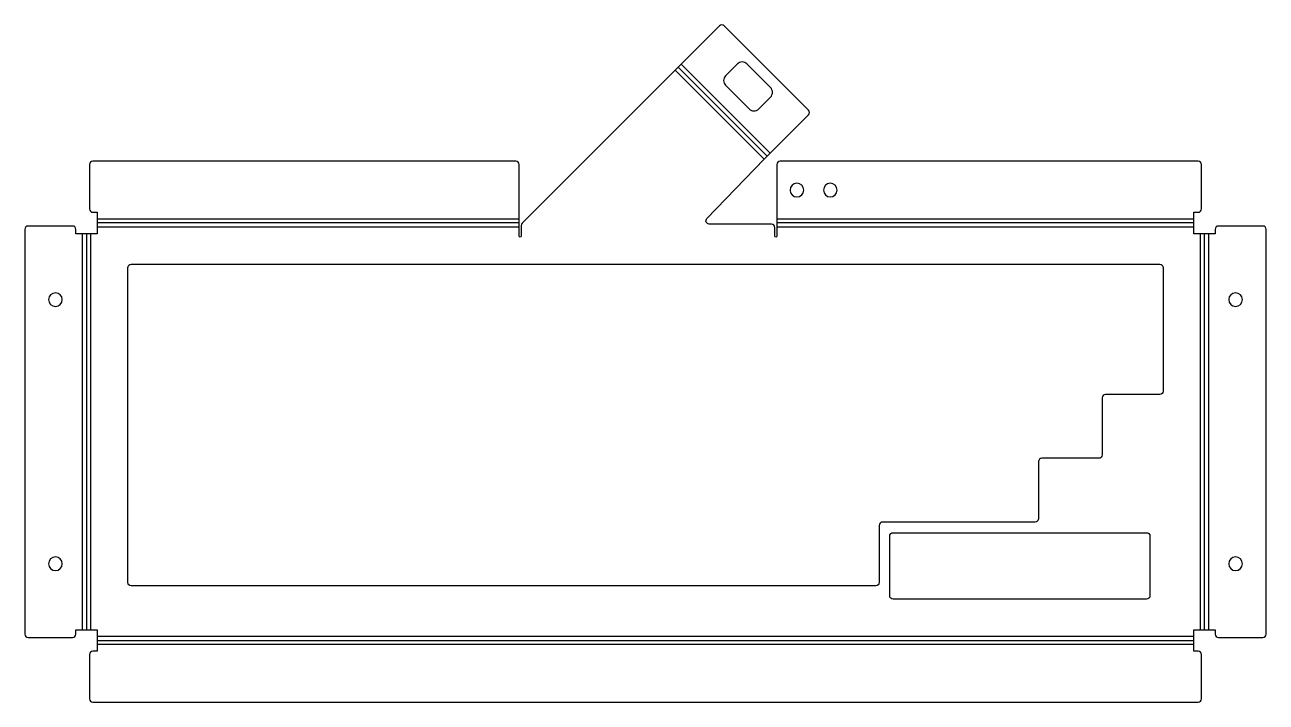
# Model space of a CAD drawing. Header units: millimetres. Extents: x -20 to 351, y 0 to 202.
import ezdxf

# ---------------------------------------------------------------- set-up
doc = ezdxf.new("R2010")
doc.units = ezdxf.units.MM

msp = doc.modelspace()

# ---------------------------------------------------------------- linework, layer by layer
at = {"layer": 'BEND'}
for p, q in [((201.6, 163.06), (174.98, 189.68)), ((127.47, 143.12), (1.3, 143.12)), ((329.13, 143.12), (204.47, 143.12)), ((-1.9, 139.92), (-1.9, 21.64)), ((332.33, 21.64), (332.33, 139.92)), ((1.3, 18.44), (329.13, 18.44))]:
    msp.add_line(p, q, dxfattribs=at)
at = {"layer": 'BEND_EXTENT'}
for p, q in [((175.85, 190.55), (202.46, 163.94)), ((200.73, 162.19), (174.11, 188.81)), ((1.3, 144.35), (127.47, 144.35)), ((127.47, 141.9), (1.3, 141.9)), ((204.47, 144.35), (329.13, 144.35)), ((329.13, 141.9), (204.47, 141.9)), ((-3.13, 21.64), (-3.13, 139.92)), ((-0.68, 139.92), (-0.68, 21.64)), ((331.11, 21.64), (331.11, 139.92)), ((333.56, 139.92), (333.56, 21.64)), ((1.3, 19.66), (329.13, 19.66)), ((329.13, 17.21), (1.3, 17.21))]:
    msp.add_line(p, q, dxfattribs=at)
at = {"layer": 'INTERIOR_PROFILES'}
for points in [[(189.16, 187.09, 0.414214), (189.16, 184.26), (196.23, 177.19, 0.414214), (199.06, 177.19), (202.6, 180.73, 0.414214), (202.6, 183.56), (195.52, 190.63, 0.414214), (192.7, 190.63)], [(282.7, 54.79, -0.414214), (281.7, 53.79), (236.07, 53.79, 0.414214), (235.07, 52.79), (235.07, 35.74, -0.414214), (234.07, 34.74), (11.43, 34.74, -0.414214), (10.43, 35.74), (10.43, 129.79, -0.414214), (11.43, 130.79), (319, 130.79, -0.414214), (320, 129.79), (320, 92.89, -0.414214), (319, 91.89), (302.75, 91.89, 0.414214), (301.75, 90.89), (301.75, 73.84, -0.414214), (300.75, 72.84), (283.7, 72.84, 0.414214), (282.7, 71.84)], [(238.23, 31.77), (238.23, 49.62, -0.414214), (239.23, 50.62), (315.03, 50.62, -0.414214), (316.03, 49.62), (316.03, 31.77, -0.414214), (315.03, 30.77), (239.23, 30.77, -0.414214)]]:
    msp.add_lwpolyline(points, format="xyb", close=True, dxfattribs=at)
at = {"layer": 'INTERIOR_PROFILES', "extrusion": (0, 0, -1)}
for centre in [(-210.47, 152.95), (-220.47, 152.95), (11.18, 120.22), (-341.61, 120.22), (11.18, 41.34), (-341.61, 41.34)]:
    msp.add_circle(centre, 2.05, dxfattribs=at)
at = {"layer": 'OUTER_PROFILES'}
msp.add_lwpolyline([(-5.1, 139.92), (-5.1, 141.22, 0.414214), (-6.1, 142.22), (-19.34, 142.22, 0.414214), (-20.34, 141.22), (-20.34, 20.34, 0.414214), (-19.34, 19.34), (-6.1, 19.34, 0.414214), (-5.1, 20.34), (-5.1, 21.64), (1.3, 21.64), (1.3, 15.24), (0, 15.24, 0.414214), (-1, 14.24), (-1, 1, 0.414214), (0, 0), (330.43, 0, 0.414214), (331.43, 1), (331.43, 14.24, 0.414214), (330.43, 15.24), (329.13, 15.24), (329.13, 21.64), (335.53, 21.64), (335.53, 20.34, 0.414214), (336.53, 19.34), (349.77, 19.34, 0.414214), (350.77, 20.34), (350.77, 141.22, 0.414214), (349.77, 142.22), (336.53, 142.22, 0.414214), (335.53, 141.22), (335.53, 139.92), (329.13, 139.92), (329.13, 146.32), (330.43, 146.32, 0.414214), (331.43, 147.32), (331.43, 160.56, 0.414214), (330.43, 161.56), (205.47, 161.56, 0.414214), (204.47, 160.56), (204.47, 139.2, -1), (203.86, 139.2), (203.86, 141.79, 0.414214), (202.86, 142.79), (184.29, 142.79, -0.662454), (183.58, 144.48), (200.73, 162.19), (202.46, 163.94), (213.92, 175.4, 0.414214), (213.92, 176.81), (188.72, 202.01, 0.414214), (187.31, 202.01), (128.38, 143.08, 0.198912), (128.08, 142.37), (128.08, 139.2, -1), (127.47, 139.2), (127.47, 160.56, 0.414214), (126.47, 161.56), (0, 161.56, 0.414214), (-1, 160.56), (-1, 147.32, 0.414214), (0, 146.32), (1.3, 146.32), (1.3, 139.92)], format="xyb", close=True, dxfattribs=at)

doc.saveas('drawing.dxf')
